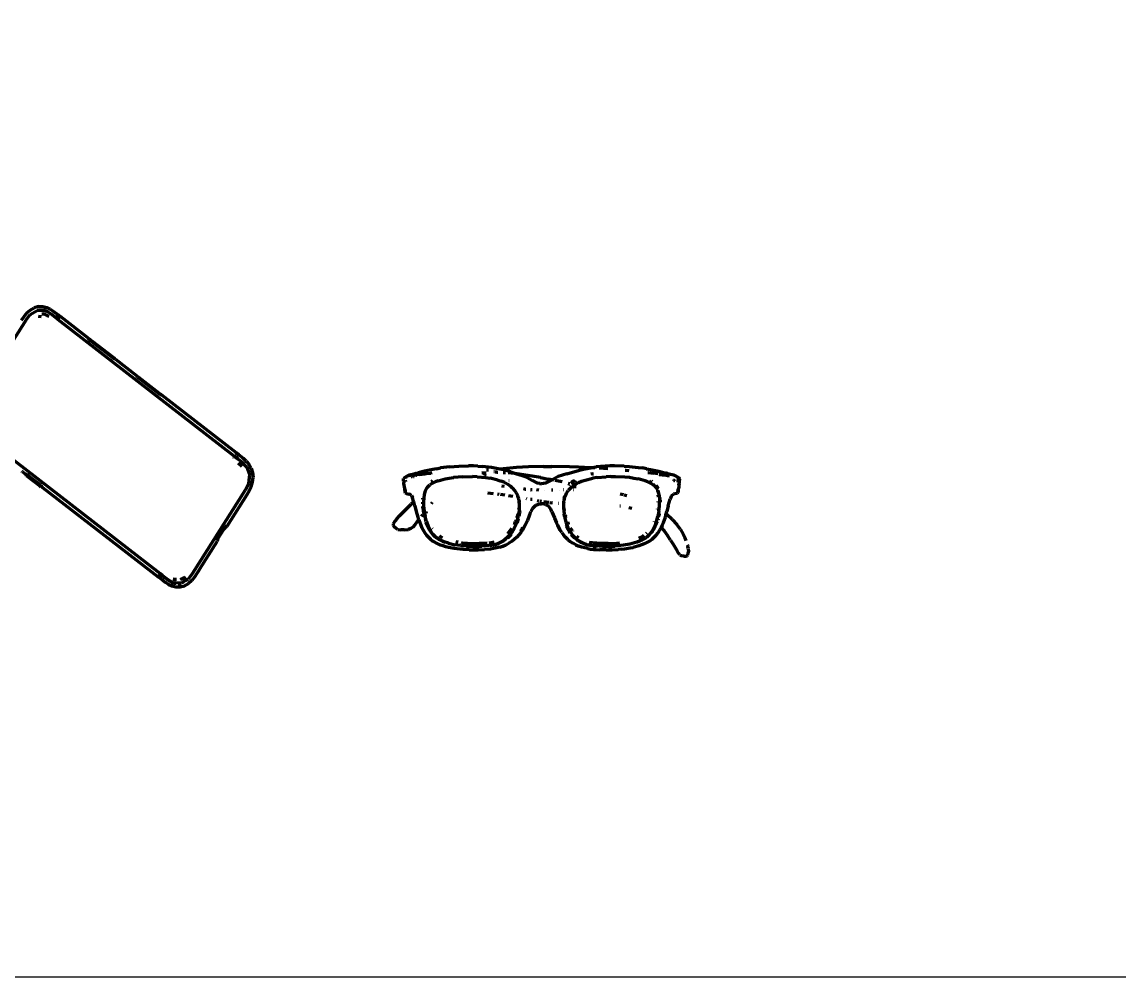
# Model space of a CAD drawing. Header units: millimetres. Extents: x 4307 to 31003, y 2809 to 20009.
# Drawn here: x 17959 to 18476, y 8538 to 8989 of the extents above; entities that cross this region are included whole.
import ezdxf

# ---------------------------------------------------------------- set-up
doc = ezdxf.new("R2010")
doc.units = ezdxf.units.MM
doc.layers.add('ProfileEdges', color=7, linetype='Continuous')

msp = doc.modelspace()

# ---------------------------------------------------------------- linework, layer by layer
for p, q in [((17966.43, 8849.52), (17966.86, 8849.47)), ((17990.36, 8838.84), (17990.4, 8838.79)), ((17993.03, 8837.04), (17990.52, 8838.98)), ((17990.41, 8838.75), (17990.58, 8838.55)), ((17996.73, 8834.17), (18001.37, 8830.58)), ((18002.16, 8829.96), (18002.33, 8829.83)), ((18059.56, 8784.42), (18059.17, 8783.82)), ((18060.04, 8785.18), (18060, 8785.12)), ((18060.5, 8783.7), (18060.78, 8784.15)), ((17960.48, 8774.95), (17961.45, 8774.2)), ((17960.69, 8775.29), (17960.64, 8775.29)), ((17960.77, 8775.24), (17960.69, 8775.29)), ((17960.97, 8775.15), (17961.1, 8775.11)), ((17964.21, 8772.07), (17967.91, 8769.2)), ((17968.1, 8769.57), (17967.87, 8769.88)), ((18168.59, 8741.74), (18169.75, 8741.62)), ((18024.84, 8727.37), (18024.45, 8726.76))]:
    msp.add_line(p, q)
msp.add_lwpolyline([(17159.58, 9782.64), (19682.84, 9782.64), (19682.84, 8537.98), (17159.58, 8537.98)], close=True)
at = {"layer": 'ProfileEdges', "lineweight": 211}
for p, q in [((17966.37, 8854.37), (17964.33, 8853.84)), ((17966.37, 8854.37), (17968.43, 8854.4)), ((17968.43, 8854.4), (17970.32, 8853.94)), ((17958.42, 8847.95), (17959.65, 8849.79)), ((17959.65, 8849.79), (17960.94, 8851.38)), ((17960.55, 8848.09), (17962.57, 8850.74)), ((17960.94, 8851.38), (17962.51, 8852.78)), ((17962.51, 8852.78), (17964.33, 8853.84)), ((17962.57, 8850.74), (17965.78, 8852.61)), ((17962.72, 8850.7), (17962.61, 8850.55)), ((17962.93, 8850.82), (17962.72, 8850.7)), ((17969.44, 8852.53), (17965.78, 8852.61)), ((17967.81, 8849.61), (17966.36, 8849.79)), ((17968.88, 8852.59), (17968.06, 8852.63)), ((17969.33, 8850.76), (17968.07, 8850.82)), ((17969.11, 8850.85), (17968.52, 8850.97)), ((17969.33, 8850.76), (17969.11, 8850.85)), ((17970.47, 8850.24), (17969.33, 8850.76)), ((17969.68, 8850.74), (17969.33, 8850.76)), ((17972.18, 8850.96), (17969.44, 8852.53)), ((17969.63, 8852.56), (17969.5, 8852.57)), ((17971.08, 8851.72), (17969.63, 8852.56)), ((17969.68, 8850.74), (17970.47, 8850.24)), ((17970.32, 8853.94), (17971.98, 8853.14)), ((17970.47, 8850.24), (17971.14, 8849.82)), ((17970.47, 8850.24), (17971.25, 8849.82)), ((17971.98, 8853.14), (17973.4, 8852.25)), ((17974.59, 8849.09), (17972.18, 8850.96)), ((17974.6, 8849.25), (17972.55, 8850.83)), ((17973.4, 8852.25), (17975.66, 8850.53)), ((17975.66, 8850.53), (17974.77, 8849.12)), ((17974.82, 8849.09), (17975.71, 8850.5)), ((17975.66, 8850.53), (17975.71, 8850.5)), ((17975.71, 8850.5), (17976.56, 8849.75)), ((17975.92, 8848.73), (17976.33, 8849.39)), ((17976.37, 8849.45), (17976.33, 8849.39)), ((17976.56, 8849.75), (17976.37, 8849.45)), ((17976.56, 8849.75), (17976.6, 8849.81)), ((17976.6, 8849.81), (17990.16, 8839.3)), ((17960.55, 8848.09), (17935.56, 8808.6)), ((17974.59, 8849.09), (17974.68, 8848.98)), ((17974.68, 8848.98), (17974.77, 8849.12)), ((17974.68, 8848.98), (17974.74, 8848.97)), ((17974.82, 8849.09), (17974.74, 8848.97)), ((17974.74, 8848.97), (17975.63, 8848.28)), ((17974.82, 8849.09), (17974.77, 8849.12)), ((17975.25, 8848.76), (17974.82, 8849.09)), ((17975.71, 8848.4), (17975.25, 8848.76)), ((17975.63, 8848.28), (17975.71, 8848.4)), ((18058.81, 8783.85), (17975.63, 8848.28)), ((17975.71, 8848.4), (17975.73, 8848.44)), ((17975.76, 8848.48), (17975.73, 8848.44)), ((17975.86, 8848.65), (17975.76, 8848.48)), ((17975.86, 8848.65), (17975.92, 8848.73)), ((17990.13, 8838.47), (17990.36, 8838.84)), ((17990.16, 8839.3), (17990.3, 8839.07)), ((17990.3, 8839.07), (17990.36, 8838.84)), ((17990.44, 8838.9), (17990.3, 8839.07)), ((17990.4, 8838.79), (17990.46, 8838.88)), ((17990.46, 8838.88), (17990.44, 8838.9)), ((17990.46, 8838.88), (17990.52, 8838.98)), ((17990.58, 8838.7), (17990.46, 8838.88)), ((17990.52, 8838.98), (17990.73, 8838.94)), ((17991.66, 8838.22), (17990.73, 8838.94)), ((17990.1, 8838.33), (17990.17, 8838.38)), ((17990.17, 8838.38), (17990.13, 8838.47)), ((17990.17, 8838.38), (17990.41, 8838.75)), ((17990.17, 8838.38), (17990.28, 8838.26)), ((17990.4, 8838.79), (17990.41, 8838.75)), ((17990.68, 8838.62), (17990.58, 8838.7)), ((17990.68, 8838.62), (17990.89, 8838.43)), ((17990.89, 8838.43), (17991.04, 8838.29)), ((17991.35, 8838.06), (17991.04, 8838.29)), ((17991.35, 8838.06), (17996.62, 8833.99)), ((17991.66, 8838.22), (18001.71, 8830.47)), ((17996.73, 8834.17), (17993.03, 8837.04)), ((17996.62, 8833.99), (17996.58, 8833.94)), ((17996.73, 8834.17), (17996.62, 8833.99)), ((18001.57, 8830.15), (17996.62, 8833.99)), ((18002.16, 8829.96), (18001.37, 8830.58)), ((18001.6, 8830), (18001.57, 8830.15)), ((18002.08, 8829.83), (18001.57, 8830.15)), ((18002.08, 8829.83), (18001.6, 8830)), ((18001.71, 8830.47), (18002.23, 8830.03)), ((18002.29, 8829.75), (18002.08, 8829.83)), ((18002.33, 8829.83), (18002.23, 8830.03)), ((18002.33, 8829.83), (18002.29, 8829.75)), ((18002.37, 8829.72), (18002.29, 8829.75)), ((18002.72, 8829.57), (18002.37, 8829.72)), ((18002.72, 8829.57), (18012.77, 8821.79)), ((18012.77, 8821.79), (18012.68, 8821.66)), ((18012.83, 8821.69), (18012.75, 8821.58)), ((18012.83, 8821.69), (18012.77, 8821.79)), ((18012.83, 8821.69), (18012.86, 8821.59)), ((18013.02, 8821.48), (18012.83, 8821.69)), ((18012.89, 8821.55), (18012.86, 8821.59)), ((18013.05, 8821.38), (18012.89, 8821.55)), ((18012.95, 8821.42), (18012.89, 8821.55)), ((18013.05, 8821.38), (18012.95, 8821.42)), ((18013.05, 8821.38), (18013.02, 8821.48)), ((18013.05, 8821.38), (18013.14, 8821.32)), ((18013.14, 8821.32), (18013.22, 8821.21)), ((18013.22, 8821.21), (18013.61, 8821.02)), ((18013.29, 8821.11), (18013.22, 8821.21)), ((18013.29, 8821.11), (18013.57, 8820.85)), ((18013.29, 8821.11), (18013.84, 8820.73)), ((18013.6, 8820.83), (18013.57, 8820.85)), ((18013.6, 8820.83), (18013.65, 8820.78)), ((18023.56, 8813.31), (18013.61, 8821.02)), ((18013.65, 8820.78), (18014.23, 8820.34)), ((18014.23, 8820.34), (18023.33, 8813.28)), ((18023.6, 8813.18), (18023.23, 8813.46)), ((18023.46, 8813.2), (18023.33, 8813.28)), ((18023.46, 8813.2), (18023.63, 8813.09)), ((18023.56, 8813.31), (18024.11, 8812.88)), ((18023.74, 8813.01), (18023.63, 8813.09)), ((18024.11, 8812.88), (18023.74, 8813.01)), ((18024.02, 8812.84), (18024.05, 8812.82)), ((18024.05, 8812.82), (18024.09, 8812.8)), ((18024.11, 8812.88), (18024.14, 8812.86)), ((18024.29, 8812.73), (18024.14, 8812.86)), ((18024.15, 8812.76), (18024.29, 8812.73)), ((18024.25, 8812.5), (18024.26, 8812.52)), ((18024.29, 8812.73), (18024.39, 8812.71)), ((18024.34, 8812.64), (18024.39, 8812.71)), ((18024.39, 8812.71), (18024.49, 8812.71)), ((18024.49, 8812.71), (18024.42, 8812.59)), ((18060.04, 8785.18), (18024.49, 8812.71)), ((18023.99, 8728.23), (17940.54, 8792.85)), ((18058.6, 8782.91), (18058.64, 8782.97)), ((18058.81, 8783.85), (18059.08, 8783.67)), ((18059.08, 8783.67), (18059.15, 8783.77)), ((18059.08, 8783.67), (18060.01, 8782.93)), ((18059.15, 8783.77), (18059.17, 8783.82)), ((18059.72, 8783.33), (18059.15, 8783.77)), ((18059.68, 8782.41), (18059.54, 8782.19)), ((18060, 8785.12), (18059.56, 8784.42)), ((18060.08, 8783.05), (18059.72, 8783.33)), ((18060.08, 8783.05), (18060.01, 8782.93)), ((18060.01, 8782.93), (18061.79, 8781.55)), ((18060.94, 8784.4), (18060.04, 8785.18)), ((18060.08, 8783.05), (18060.5, 8783.7)), ((18060.78, 8784.15), (18060.94, 8784.4)), ((18060.97, 8784.45), (18060.94, 8784.4)), ((18063.25, 8782.65), (18060.97, 8784.45)), ((18064.49, 8781.49), (18063.25, 8782.65)), ((17958.64, 8776.72), (17958.58, 8776.77)), ((17958.72, 8776.55), (17958.64, 8776.72)), ((18061.45, 8779.95), (18060.83, 8780.46)), ((18060.98, 8780.51), (18062.26, 8779.19)), ((18062.26, 8779.19), (18061.45, 8779.95)), ((18061.79, 8781.55), (18062.52, 8780.98)), ((18062.26, 8779.19), (18062.37, 8779.13)), ((18064.8, 8778.67), (18062.52, 8780.98)), ((18063.58, 8780.09), (18063.33, 8780.34)), ((18064.49, 8781.49), (18065.74, 8780.03)), ((18064.87, 8778.79), (18064.71, 8778.95)), ((18064.8, 8778.67), (18066.11, 8774.89)), ((18064.92, 8778.66), (18064.87, 8778.79)), ((18065.88, 8776.04), (18065.22, 8777.84)), ((18066.78, 8778.22), (18065.74, 8780.03)), ((18066.78, 8778.22), (18067.46, 8776.07)), ((18148.56, 8776.69), (18145.64, 8776.01)), ((18152.52, 8777.56), (18148.56, 8776.69)), ((18154.31, 8777.88), (18152.52, 8777.56)), ((18154.31, 8777.88), (18156.16, 8778.23)), ((18160.34, 8778.8), (18156.16, 8778.23)), ((18160.34, 8778.8), (18164.86, 8779.16)), ((18164.86, 8779.16), (18169.42, 8779.28)), ((18171.66, 8779.25), (18169.42, 8779.28)), ((18173.85, 8779.15), (18171.66, 8779.25)), ((18173.85, 8779.15), (18176.02, 8778.95)), ((18180.21, 8778.43), (18176.02, 8778.95)), ((18178.87, 8777.23), (18177.89, 8777.14)), ((18184.12, 8777.72), (18180.21, 8778.43)), ((18191.97, 8778.38), (18184.12, 8777.72)), ((18185.93, 8777.28), (18184.12, 8777.72)), ((18189.21, 8776.34), (18185.93, 8777.28)), ((18197.64, 8778.75), (18191.97, 8778.38)), ((18204.79, 8778.91), (18197.64, 8778.75)), ((18204.79, 8778.91), (18208.76, 8778.93)), ((18217.08, 8778.83), (18208.76, 8778.93)), ((18215.72, 8775.53), (18221.8, 8777.25)), ((18221.26, 8778.68), (18217.08, 8778.83)), ((18227.18, 8778.37), (18221.26, 8778.68)), ((18221.8, 8777.25), (18223.6, 8777.72)), ((18223.6, 8777.72), (18227.18, 8778.37)), ((18227.18, 8778.37), (18227.52, 8778.43)), ((18229.03, 8778.27), (18227.18, 8778.37)), ((18227.52, 8778.43), (18229.59, 8778.76)), ((18231.72, 8778.96), (18229.59, 8778.76)), ((18235.12, 8777.83), (18231.02, 8778.13)), ((18233.87, 8779.15), (18231.72, 8778.96)), ((18236.07, 8779.25), (18233.87, 8779.15)), ((18238.31, 8779.28), (18236.07, 8779.25)), ((18242.86, 8779.16), (18238.31, 8779.28)), ((18242.86, 8779.16), (18245.13, 8778.98)), ((18243.34, 8777.19), (18243.57, 8777.17)), ((18243.57, 8777.17), (18245.07, 8777.02)), ((18245.13, 8778.98), (18249.51, 8778.51)), ((18249.51, 8778.51), (18251.57, 8778.23)), ((18253.42, 8777.88), (18251.57, 8778.23)), ((18253.42, 8777.88), (18255.21, 8777.56)), ((18255.21, 8777.56), (18259.17, 8776.69)), ((18259.17, 8776.69), (18262.09, 8776.01)), ((17958.72, 8776.55), (17960.34, 8775.34)), ((17960.64, 8775.29), (17960.34, 8775.34)), ((17960.63, 8775.19), (17960.34, 8775.34)), ((17960.63, 8775.19), (17960.48, 8774.95)), ((17960.48, 8774.95), (17960.58, 8774.75)), ((17960.58, 8774.75), (17961.21, 8774.24)), ((17960.69, 8775.29), (17960.63, 8775.19)), ((17961.4, 8774.8), (17960.63, 8775.19)), ((17960.63, 8775.19), (17961, 8775.06)), ((17960.64, 8775.29), (17960.65, 8775.32)), ((17960.7, 8775.38), (17960.73, 8775.44)), ((17960.76, 8775.41), (17960.73, 8775.36)), ((17961.4, 8774.8), (17961, 8775.06)), ((17961.21, 8774.24), (17967.15, 8769.63)), ((17961.64, 8774.6), (17961.4, 8774.8)), ((17964.21, 8772.07), (17961.45, 8774.2)), ((17963.73, 8772.99), (17961.64, 8774.6)), ((17964.44, 8772.44), (17963.73, 8772.99)), ((17964.21, 8772.07), (17964.44, 8772.44)), ((17965.15, 8771.89), (17964.44, 8772.44)), ((17967.46, 8770.09), (17965.15, 8771.89)), ((18065.65, 8770.98), (18065.82, 8772.5)), ((18065.65, 8770.98), (18065.84, 8772.3)), ((18065.82, 8772.5), (18066.11, 8774.89)), ((18066.25, 8775.02), (18066.08, 8775.5)), ((18066.78, 8769.4), (18067.42, 8771.52)), ((18067.42, 8771.52), (18067.7, 8773.77)), ((18067.46, 8776.07), (18067.7, 8773.77)), ((18138.68, 8772.77), (18138.77, 8773.19)), ((18138.76, 8771.99), (18138.68, 8772.77)), ((18138.76, 8771.99), (18138.83, 8771.58)), ((18139.32, 8773.71), (18138.77, 8773.19)), ((18138.83, 8771.58), (18138.82, 8771.55)), ((18138.82, 8771.55), (18138.82, 8771.5)), ((18139.79, 8773.99), (18139.32, 8773.71)), ((18139.62, 8773.41), (18139.63, 8773.27)), ((18139.83, 8771.69), (18139.7, 8772.42)), ((18139.79, 8773.99), (18139.72, 8773.82)), ((18140.36, 8774.34), (18139.79, 8773.99)), ((18139.84, 8774.11), (18139.79, 8773.99)), ((18140.36, 8774.34), (18139.84, 8774.11)), ((18140.45, 8774.38), (18140.36, 8774.34)), ((18141.28, 8774.9), (18140.45, 8774.38)), ((18141.97, 8774.61), (18140.45, 8774.38)), ((18141.28, 8774.9), (18141.56, 8775.02)), ((18141.56, 8775.02), (18145.64, 8776.01)), ((18143.48, 8774.82), (18141.97, 8774.61)), ((18142.2, 8774.43), (18141.97, 8774.61)), ((18142.47, 8774.22), (18142.9, 8773.89)), ((18143.26, 8774.13), (18143.11, 8773.93)), ((18143.57, 8774.02), (18143.43, 8774.13)), ((18143.48, 8774.82), (18143.85, 8774.87)), ((18143.85, 8774.87), (18143.9, 8774.88)), ((18144.25, 8775.56), (18143.87, 8775.32)), ((18143.87, 8775.32), (18144.45, 8775.45)), ((18143.9, 8774.88), (18144.21, 8775.11)), ((18143.9, 8774.88), (18144.24, 8774.93)), ((18144.21, 8775.11), (18144.57, 8775.35)), ((18146.25, 8775.2), (18144.24, 8774.93)), ((18145.13, 8775.17), (18144.24, 8774.93)), ((18144.24, 8774.93), (18145.17, 8774.84)), ((18144.5, 8775.68), (18144.41, 8775.66)), ((18144.45, 8775.45), (18145.05, 8775.58)), ((18144.57, 8775.35), (18145.77, 8775.64)), ((18145.05, 8775.58), (18145.56, 8775.69)), ((18145.45, 8775.41), (18145.13, 8775.17)), ((18145.17, 8774.84), (18145.35, 8774.68)), ((18145.77, 8775.64), (18145.45, 8775.41)), ((18145.54, 8774.52), (18145.61, 8774.46)), ((18146.25, 8775.2), (18148.75, 8775.52)), ((18148.75, 8775.52), (18149.4, 8775.6)), ((18149.45, 8775.6), (18151.66, 8775.86)), ((18152.13, 8775.91), (18151.66, 8775.86)), ((18152.21, 8772.15), (18151.78, 8771.84)), ((18152.11, 8771.42), (18152.92, 8771.98)), ((18153.7, 8771.73), (18152.44, 8771.1)), ((18155.05, 8772.23), (18153.7, 8771.73)), ((18155.05, 8772.23), (18158.35, 8773.12)), ((18158.35, 8773.12), (18160.28, 8773.48)), ((18160.28, 8773.48), (18162.34, 8773.77)), ((18166.73, 8774.12), (18162.34, 8773.77)), ((18166.73, 8774.12), (18171.2, 8774.16)), ((18173.4, 8774.07), (18171.2, 8774.16)), ((18173.4, 8774.07), (18177.62, 8773.67)), ((18177.64, 8775.73), (18175.72, 8775.98)), ((18177.74, 8775.28), (18176.19, 8775.42)), ((18176.87, 8774.62), (18177.68, 8774.51)), ((18177.62, 8773.67), (18179.6, 8773.36)), ((18177.78, 8775.71), (18177.64, 8775.73)), ((18183.27, 8772.52), (18179.6, 8773.36)), ((18181.66, 8776.34), (18181.37, 8776.35)), ((18182.73, 8776.3), (18181.99, 8776.33)), ((18182.73, 8776.3), (18183.15, 8776.27)), ((18183.27, 8772.52), (18184.97, 8772.03)), ((18186.47, 8771.34), (18184.97, 8772.03)), ((18185.8, 8776.09), (18186.76, 8776.02)), ((18191.13, 8775.6), (18188.19, 8775.89)), ((18188.46, 8772.34), (18188.53, 8772.29)), ((18189.21, 8776.34), (18192.01, 8775.53)), ((18192.01, 8775.53), (18191.13, 8775.6)), ((18192.01, 8775.53), (18192.21, 8775.46)), ((18195.32, 8775.06), (18192.21, 8775.46)), ((18192.21, 8775.46), (18196.05, 8774.18)), ((18199.44, 8774.42), (18195.32, 8775.06)), ((18196.05, 8774.18), (18197.06, 8773.71)), ((18197.06, 8773.71), (18199.53, 8772.3)), ((18203.4, 8773.72), (18199.44, 8774.42)), ((18201.97, 8771.14), (18199.53, 8772.3)), ((18203.4, 8773.72), (18207.13, 8773.01)), ((18205.76, 8771.14), (18208.19, 8772.3)), ((18208.84, 8772.66), (18207.13, 8773.01)), ((18208.84, 8772.66), (18208.19, 8772.3)), ((18208.91, 8772.65), (18208.84, 8772.66)), ((18210.61, 8773.66), (18208.91, 8772.65)), ((18209.68, 8772.49), (18208.91, 8772.65)), ((18212.69, 8771.88), (18210.21, 8772.38)), ((18211.68, 8774.18), (18210.61, 8773.66)), ((18215.72, 8775.53), (18211.68, 8774.18)), ((18213.62, 8771.69), (18212.86, 8771.84)), ((18218.25, 8771.67), (18217.93, 8771.35)), ((18218.2, 8771.29), (18219.18, 8771.98)), ((18218.25, 8771.67), (18219.25, 8772.41)), ((18219.34, 8772.09), (18219.48, 8772.2)), ((18219.9, 8771.61), (18219.56, 8771.37)), ((18220.3, 8771.81), (18219.9, 8771.61)), ((18221.25, 8771.34), (18222.76, 8772.03)), ((18222.76, 8772.03), (18224.46, 8772.52)), ((18224.46, 8772.52), (18228.13, 8773.36)), ((18227.96, 8775.46), (18227.17, 8775.31)), ((18227.96, 8775.46), (18228.35, 8775.52)), ((18230.11, 8773.67), (18228.13, 8773.36)), ((18230.11, 8773.67), (18234.33, 8774.07)), ((18236.53, 8774.16), (18234.33, 8774.07)), ((18236.53, 8774.16), (18238.76, 8774.18)), ((18238.76, 8774.18), (18243.22, 8773.98)), ((18243.22, 8773.98), (18245.42, 8773.84)), ((18245.42, 8773.84), (18247.45, 8773.48)), ((18247.45, 8773.48), (18249.38, 8773.12)), ((18252.68, 8772.23), (18249.38, 8773.12)), ((18254.03, 8771.73), (18252.68, 8772.23)), ((18254.03, 8771.73), (18255.28, 8771.1)), ((18254.08, 8776.13), (18254.21, 8776.12)), ((18254.21, 8776.12), (18256.7, 8775.78)), ((18255.62, 8771.42), (18254.81, 8771.98)), ((18255.52, 8772.15), (18255.95, 8771.84)), ((18258.95, 8775.42), (18256.7, 8775.78)), ((18260.66, 8774.79), (18259.38, 8775.18)), ((18259.38, 8775.18), (18260.03, 8775.12)), ((18262.04, 8774.92), (18259.57, 8775.32)), ((18260.78, 8775.04), (18262.04, 8774.92)), ((18262.04, 8774.92), (18263.31, 8774.71)), ((18262.09, 8776.01), (18266.17, 8775.02)), ((18262.19, 8775.69), (18262.68, 8775.58)), ((18262.72, 8775.8), (18262.54, 8775.78)), ((18262.68, 8775.58), (18262.87, 8775.54)), ((18263.32, 8775.66), (18262.72, 8775.8)), ((18263.31, 8774.71), (18264.29, 8774.54)), ((18263.48, 8775.56), (18263.32, 8775.66)), ((18266.09, 8772.48), (18266.31, 8772.43)), ((18266.17, 8775.02), (18266.45, 8774.9)), ((18266.22, 8772.54), (18266.31, 8772.5)), ((18266.3, 8772.36), (18266.31, 8772.43)), ((18266.31, 8772.5), (18266.32, 8772.59)), ((18266.31, 8772.5), (18266.53, 8772.43)), ((18266.31, 8772.43), (18266.31, 8772.5)), ((18266.31, 8772.43), (18266.53, 8772.43)), ((18268.41, 8773.71), (18266.45, 8774.9)), ((18266.53, 8772.43), (18266.57, 8772.37)), ((18266.57, 8772.37), (18266.73, 8772.34)), ((18266.57, 8772.37), (18266.74, 8772.15)), ((18267.7, 8773.96), (18267.67, 8773.96)), ((18268.29, 8773.67), (18267.7, 8773.96)), ((18268.25, 8771.47), (18268.46, 8773.06)), ((18268.35, 8773.48), (18268.29, 8773.67)), ((18268.42, 8773.25), (18268.36, 8773.43)), ((18268.41, 8773.71), (18268.96, 8773.19)), ((18268.9, 8771.6), (18269.03, 8772.5)), ((18268.91, 8771.55), (18268.9, 8771.6)), ((18268.91, 8771.5), (18268.91, 8771.55)), ((18269, 8772.93), (18268.96, 8773.19)), ((18269, 8772.93), (18269.03, 8772.5)), ((17967.7, 8769.23), (17967.15, 8769.63)), ((17967.55, 8770.04), (17967.46, 8770.09)), ((17967.55, 8770.04), (17968.08, 8769.45)), ((17967.7, 8769.23), (17967.91, 8769.2)), ((17968.08, 8769.45), (17967.91, 8769.2)), ((17968.15, 8769.48), (17968.08, 8769.45)), ((17968.2, 8769.32), (17968.08, 8769.45)), ((17968.1, 8769.57), (17968.12, 8769.52)), ((17968.12, 8769.52), (17968.2, 8769.63)), ((17968.15, 8769.48), (17968.12, 8769.52)), ((17968.2, 8769.32), (17968.15, 8769.48)), ((17968.2, 8769.63), (17968.21, 8769.66)), ((17968.2, 8769.63), (17968.25, 8769.63)), ((17968.2, 8769.32), (17968.34, 8769.09)), ((17968.34, 8769.09), (18023.04, 8726.73)), ((18039.07, 8728.43), (18064.06, 8767.91)), ((18065.63, 8770.92), (18064.06, 8767.91)), ((18065.86, 8767.52), (18064.73, 8765.61)), ((18065.63, 8770.95), (18065.65, 8770.98)), ((18065.63, 8770.92), (18065.65, 8770.98)), ((18065.63, 8770.92), (18065.63, 8770.95)), ((18066.78, 8769.4), (18065.86, 8767.52)), ((18138.82, 8771.5), (18138.89, 8771.18)), ((18138.93, 8770.94), (18138.89, 8771.18)), ((18138.91, 8770.89), (18138.93, 8770.94)), ((18139.04, 8770.15), (18138.91, 8770.89)), ((18139.03, 8770.1), (18139.04, 8770.15)), ((18139.16, 8769.32), (18139.03, 8770.1)), ((18139.27, 8768.51), (18139.16, 8769.32)), ((18139.26, 8768.46), (18139.27, 8768.51)), ((18139.26, 8768.46), (18139.37, 8767.83)), ((18139.36, 8768.28), (18139.46, 8767.59)), ((18139.37, 8767.83), (18139.36, 8768.28)), ((18139.36, 8767.77), (18139.37, 8767.83)), ((18139.4, 8767.63), (18139.36, 8767.77)), ((18139.42, 8767.45), (18139.4, 8767.63)), ((18139.44, 8767.35), (18139.42, 8767.45)), ((18139.43, 8767.29), (18139.44, 8767.35)), ((18139.43, 8767.29), (18139.47, 8767.14)), ((18139.46, 8767.59), (18139.53, 8767.1)), ((18139.68, 8766.4), (18139.47, 8767.14)), ((18139.53, 8767.1), (18139.47, 8767.14)), ((18140.13, 8766.19), (18139.68, 8766.4)), ((18148.98, 8767.5), (18148.45, 8765.74)), ((18148.98, 8767.5), (18148.55, 8766.25)), ((18148.99, 8767.57), (18148.98, 8767.5)), ((18149.03, 8767.65), (18148.99, 8767.57)), ((18149.03, 8767.65), (18149.7, 8768.84)), ((18149.11, 8767.94), (18149.03, 8767.65)), ((18149.99, 8769.15), (18149.7, 8768.84)), ((18149.76, 8768.74), (18149.73, 8768.66)), ((18149.99, 8769.15), (18149.76, 8768.74)), ((18150.29, 8769.49), (18149.99, 8769.15)), ((18150.09, 8769.33), (18149.99, 8769.15)), ((18150.09, 8769.33), (18150.29, 8769.49)), ((18150.29, 8769.49), (18151.17, 8770.22)), ((18152.44, 8771.1), (18151.17, 8770.22)), ((18186.44, 8769.45), (18185.07, 8769.6)), ((18186.47, 8771.34), (18187.88, 8770.59)), ((18187.88, 8770.59), (18189.15, 8769.71)), ((18189.15, 8769.71), (18189.84, 8769.08)), ((18189.84, 8769.08), (18189.62, 8769.11)), ((18189.9, 8769.07), (18189.84, 8769.08)), ((18189.9, 8769.07), (18190.28, 8768.68)), ((18191.25, 8767.54), (18190.28, 8768.68)), ((18192.06, 8766.28), (18191.25, 8767.54)), ((18195.89, 8768.29), (18195.37, 8768.36)), ((18195.89, 8768.29), (18196.4, 8768.23)), ((18198.61, 8767.97), (18198.76, 8767.95)), ((18199.35, 8767.93), (18198.76, 8767.95)), ((18202.6, 8767.81), (18201.45, 8767.86)), ((18202.98, 8770.85), (18201.97, 8771.14)), ((18202.98, 8770.85), (18203.86, 8770.7)), ((18205.76, 8771.14), (18203.86, 8770.7)), ((18205.14, 8767.79), (18205.07, 8767.79)), ((18209.14, 8767.79), (18208.47, 8767.78)), ((18212.23, 8767.83), (18212.14, 8767.83)), ((18214.36, 8767.87), (18214.24, 8767.87)), ((18215.65, 8766.28), (18216.47, 8767.54)), ((18216.43, 8771.11), (18217.16, 8770.97)), ((18217.44, 8768.68), (18216.47, 8767.54)), ((18217.03, 8770.62), (18216.51, 8770.81)), ((18216.71, 8770), (18216.87, 8770.21)), ((18217.44, 8768.68), (18218.32, 8769.48)), ((18218.02, 8771.11), (18218.2, 8771.29)), ((18218.14, 8770.77), (18218.57, 8770.68)), ((18218.22, 8769.48), (18218.32, 8769.48)), ((18218.27, 8770.4), (18218.57, 8770.68)), ((18218.32, 8769.48), (18218.57, 8769.71)), ((18218.32, 8769.48), (18220.11, 8769.5)), ((18218.49, 8770.09), (18218.36, 8770.14)), ((18218.57, 8770.68), (18218.66, 8770.76)), ((18218.57, 8770.68), (18218.77, 8770.64)), ((18219.65, 8770.46), (18218.57, 8769.71)), ((18218.84, 8770.88), (18218.66, 8770.76)), ((18219.14, 8767.96), (18218.86, 8767.95)), ((18219.56, 8770.48), (18219.65, 8770.46)), ((18219.84, 8770.59), (18219.65, 8770.46)), ((18219.65, 8770.46), (18220.17, 8770.35)), ((18219.84, 8770.59), (18221.25, 8771.34)), ((18220.11, 8769.5), (18219.87, 8769.59)), ((18256.56, 8770.22), (18255.28, 8771.1)), ((18256.75, 8770.51), (18256.54, 8770.69)), ((18257.44, 8769.49), (18256.56, 8770.22)), ((18257.64, 8769.33), (18257.44, 8769.49)), ((18257.44, 8769.49), (18257.74, 8769.15)), ((18257.64, 8769.33), (18257.74, 8769.15)), ((18257.74, 8769.15), (18257.91, 8768.84)), ((18257.74, 8769.15), (18258.03, 8768.84)), ((18257.92, 8770.08), (18258.17, 8769.84)), ((18258.62, 8767.94), (18258.03, 8768.84)), ((18258.17, 8769.84), (18258.61, 8769.12)), ((18258.88, 8768.61), (18258.61, 8769.12)), ((18258.66, 8767.8), (18258.62, 8767.94)), ((18258.66, 8767.8), (18258.7, 8767.65)), ((18258.74, 8767.57), (18258.7, 8767.65)), ((18258.75, 8767.51), (18258.74, 8767.57)), ((18259.17, 8766.25), (18258.75, 8767.51)), ((18258.75, 8767.51), (18259.27, 8765.74)), ((18258.92, 8768.51), (18258.88, 8768.61)), ((18267.9, 8766.39), (18267.6, 8766.19)), ((18268.21, 8766.72), (18267.9, 8766.39)), ((18268.2, 8767.1), (18268.27, 8767.59)), ((18268.26, 8767.14), (18268.2, 8767.1)), ((18268.26, 8767.14), (18268.21, 8766.72)), ((18268.3, 8767.29), (18268.26, 8767.14)), ((18268.27, 8767.59), (18268.37, 8768.28)), ((18268.3, 8767.43), (18268.29, 8767.35)), ((18268.29, 8767.35), (18268.3, 8767.29)), ((18268.33, 8767.63), (18268.3, 8767.43)), ((18268.37, 8767.72), (18268.33, 8767.63)), ((18268.36, 8767.83), (18268.47, 8768.41)), ((18268.37, 8768.28), (18268.36, 8767.83)), ((18268.37, 8767.77), (18268.36, 8767.83)), ((18268.37, 8767.72), (18268.37, 8767.77)), ((18268.57, 8769.32), (18268.46, 8768.51)), ((18268.46, 8768.51), (18268.47, 8768.46)), ((18268.47, 8768.41), (18268.47, 8768.46)), ((18268.7, 8770.05), (18268.57, 8769.32)), ((18268.69, 8770.15), (18268.82, 8770.84)), ((18268.7, 8770.05), (18268.69, 8770.15)), ((18268.81, 8770.89), (18268.7, 8770.1)), ((18268.8, 8770.94), (18268.91, 8771.5)), ((18268.82, 8770.84), (18268.8, 8770.94)), ((18064.73, 8765.61), (18055.27, 8750.68)), ((18140.13, 8766.19), (18141.32, 8765.92)), ((18141.86, 8765.71), (18141.32, 8765.92)), ((18142.41, 8765.27), (18141.86, 8765.71)), ((18143.55, 8762.32), (18142.34, 8761.15)), ((18142.41, 8765.27), (18142.98, 8764.17)), ((18143.49, 8762.55), (18142.98, 8764.17)), ((18143.55, 8762.32), (18143.49, 8762.55)), ((18144.04, 8760.4), (18143.55, 8762.32)), ((18143.68, 8762.44), (18143.59, 8762.36)), ((18147.79, 8761.77), (18147.78, 8762.02)), ((18147.8, 8761.36), (18147.79, 8761.77)), ((18147.82, 8763.71), (18147.8, 8763.28)), ((18147.82, 8763.71), (18147.84, 8763.96)), ((18148.22, 8764.04), (18148.13, 8762.23)), ((18148.13, 8762.23), (18148.19, 8760.19)), ((18148.45, 8765.74), (18148.22, 8764.04)), ((18151.87, 8761.42), (18152.44, 8762.07)), ((18181.16, 8766), (18178.5, 8766.28)), ((18183.86, 8765.72), (18183.13, 8765.8)), ((18186.46, 8765.38), (18184.5, 8765.64)), ((18190.28, 8764.84), (18188.18, 8765.15)), ((18192.06, 8766.28), (18192.62, 8765.13)), ((18192.84, 8764.43), (18192.37, 8764.51)), ((18192.63, 8765.1), (18192.62, 8765.13)), ((18192.7, 8764.96), (18192.63, 8765.1)), ((18192.84, 8764.43), (18192.7, 8764.96)), ((18193.07, 8763.73), (18192.84, 8764.43)), ((18192.85, 8765.07), (18192.86, 8765.04)), ((18193.15, 8763.56), (18193.07, 8763.73)), ((18193.18, 8763.48), (18193.15, 8763.56)), ((18193.24, 8762.84), (18193.18, 8763.48)), ((18193.24, 8762.84), (18193.32, 8762.06)), ((18193.35, 8762.3), (18193.24, 8762.84)), ((18193.32, 8762.06), (18193.32, 8761.92)), ((18193.48, 8760.85), (18193.35, 8762.3)), ((18196.88, 8763.73), (18196.65, 8763.77)), ((18199.37, 8763.29), (18198.61, 8763.42)), ((18201.82, 8762.88), (18202.52, 8762.76)), ((18202.02, 8761.07), (18202.91, 8761.25)), ((18202.91, 8761.25), (18203.84, 8761.3)), ((18203.06, 8762.67), (18203.85, 8762.54)), ((18204.77, 8761.25), (18203.84, 8761.3)), ((18205.7, 8761.07), (18204.77, 8761.25)), ((18204.8, 8762.39), (18207.27, 8762.05)), ((18207.71, 8761.99), (18208.86, 8761.83)), ((18209.05, 8761.82), (18208.86, 8761.83)), ((18211.86, 8761.66), (18211.98, 8761.65)), ((18214.27, 8761.63), (18214.19, 8760.85)), ((18214.21, 8761.63), (18214.27, 8761.63)), ((18214.34, 8762.3), (18214.27, 8761.63)), ((18214.27, 8761.63), (18214.36, 8761.63)), ((18214.34, 8762.3), (18214.44, 8762.77)), ((18214.36, 8762.06), (18214.44, 8762.77)), ((18214.36, 8761.63), (18214.36, 8762.06)), ((18214.36, 8761.45), (18214.36, 8761.63)), ((18214.36, 8761.63), (18215.06, 8761.62)), ((18214.44, 8762.77), (18214.45, 8762.91)), ((18214.45, 8762.91), (18214.63, 8763.73)), ((18214.57, 8763.79), (18214.79, 8764.88)), ((18214.63, 8763.73), (18215.01, 8764.95)), ((18214.85, 8765.05), (18214.79, 8764.88)), ((18215.06, 8765.06), (18215.01, 8764.95)), ((18215.09, 8765.13), (18215.06, 8765.06)), ((18215.09, 8765.13), (18215.65, 8766.28)), ((18240.92, 8766.02), (18242.51, 8765.66)), ((18242.87, 8765.58), (18244.14, 8765.29)), ((18258.76, 8765.61), (18258.85, 8764.58)), ((18258.88, 8762.17), (18258.88, 8762.47)), ((18259.27, 8765.74), (18259.5, 8764.04)), ((18259.5, 8764.04), (18259.59, 8762.23)), ((18259.51, 8760.19), (18259.59, 8762.23)), ((18259.89, 8763.83), (18259.87, 8764.18)), ((18259.95, 8762.54), (18259.92, 8763.27)), ((18259.93, 8762.03), (18259.95, 8762.54)), ((18263.63, 8760.33), (18264.55, 8763.5)), ((18264.99, 8764.71), (18264.55, 8763.5)), ((18265.32, 8765.27), (18264.99, 8764.71)), ((18265.32, 8765.27), (18266.11, 8765.87)), ((18267.6, 8766.19), (18266.11, 8765.87)), ((18136.8, 8755.57), (18142.34, 8761.15)), ((18144.04, 8760.4), (18144.7, 8757.75)), ((18144.7, 8757.75), (18145.42, 8755.07)), ((18147.62, 8756.07), (18147.02, 8755.26)), ((18147.87, 8759.4), (18147.85, 8760)), ((18147.87, 8759.4), (18148.21, 8756.94)), ((18148.13, 8755.92), (18148.11, 8756.02)), ((18148.22, 8756.88), (18148.18, 8756.82)), ((18148.19, 8760.19), (18148.44, 8757.83)), ((18148.28, 8756.96), (18148.21, 8756.94)), ((18148.21, 8756.94), (18148.22, 8756.88)), ((18148.22, 8756.88), (18148.69, 8754.81)), ((18148.44, 8757.83), (18148.88, 8755.36)), ((18148.88, 8757.76), (18148.64, 8757.44)), ((18149.28, 8757.6), (18149.26, 8757.7)), ((18149.28, 8757.6), (18149.47, 8756.76)), ((18192.73, 8756.55), (18192.41, 8755.3)), ((18192.88, 8755.22), (18193.38, 8757.99)), ((18193.09, 8758.58), (18193.21, 8759.28)), ((18193.31, 8756.2), (18193.15, 8755.54)), ((18193.27, 8760.03), (18193.21, 8759.28)), ((18193.31, 8756.2), (18193.54, 8757.23)), ((18193.38, 8757.99), (18193.49, 8759.41)), ((18193.49, 8759.41), (18193.48, 8760.85)), ((18193.58, 8757.46), (18193.54, 8757.23)), ((18193.65, 8757.94), (18193.63, 8757.8)), ((18198.54, 8756.87), (18198.07, 8755.59)), ((18198.54, 8756.87), (18198.61, 8757.03)), ((18198.61, 8757.03), (18198.83, 8757.63)), ((18199.26, 8758.52), (18198.83, 8757.63)), ((18199.26, 8758.52), (18199.42, 8758.84)), ((18199.58, 8759.03), (18199.42, 8758.84)), ((18200.47, 8760.12), (18199.58, 8759.03)), ((18200.05, 8759.76), (18199.58, 8759.03)), ((18200.47, 8760.12), (18201.19, 8760.67)), ((18201.19, 8760.67), (18202.02, 8761.07)), ((18205.7, 8761.07), (18206.54, 8760.68)), ((18207.21, 8760.12), (18206.54, 8760.68)), ((18208.24, 8758.84), (18207.21, 8760.12)), ((18208.77, 8757.6), (18208.24, 8758.84)), ((18208.77, 8757.6), (18209.91, 8754.78)), ((18214.19, 8760.85), (18214.17, 8759.41)), ((18214.17, 8759.41), (18214.46, 8756.6)), ((18214.65, 8757.95), (18214.45, 8759.21)), ((18214.66, 8755.51), (18214.46, 8756.6)), ((18214.96, 8756.18), (18215.17, 8755.3)), ((18240.81, 8760.36), (18241.07, 8760.32)), ((18246.45, 8759.04), (18245.01, 8759.48)), ((18258.13, 8756.44), (18258.15, 8756.5)), ((18258.57, 8758.85), (18258.59, 8759.01)), ((18259.32, 8758.99), (18258.79, 8759.31)), ((18259.25, 8757.83), (18258.79, 8755.36)), ((18259.43, 8756.75), (18259.16, 8755.61)), ((18259.25, 8757.83), (18259.51, 8760.19)), ((18262.68, 8756.57), (18262.27, 8756.89)), ((18262.27, 8755.07), (18262.68, 8756.57)), ((18262.68, 8756.57), (18263, 8757.75)), ((18262.99, 8756.35), (18262.68, 8756.57)), ((18265.53, 8753.97), (18262.99, 8756.35)), ((18263.63, 8760.33), (18263, 8757.75)), ((18054.65, 8751.16), (18055.23, 8750.68)), ((18133.82, 8751.86), (18133.76, 8751.16)), ((18133.76, 8751.16), (18134.3, 8750.38)), ((18134.09, 8752.33), (18133.82, 8751.86)), ((18134.63, 8753.14), (18134.09, 8752.33)), ((18135.55, 8754.22), (18134.63, 8753.14)), ((18135.55, 8754.22), (18136.8, 8755.57)), ((18144.09, 8751.43), (18143.11, 8750.36)), ((18144.09, 8751.43), (18145.16, 8752.78)), ((18145.16, 8752.78), (18145.87, 8753.73)), ((18145.42, 8755.07), (18145.84, 8753.78)), ((18145.84, 8753.78), (18145.87, 8753.73)), ((18145.87, 8753.73), (18146.83, 8751.28)), ((18146.83, 8751.28), (18147.41, 8750.06)), ((18149.53, 8752.98), (18148.88, 8755.36)), ((18148.88, 8754.11), (18149.27, 8752.93)), ((18149.13, 8752.61), (18149.33, 8752.06)), ((18150.62, 8749.44), (18149.33, 8752.06)), ((18149.53, 8752.98), (18150.36, 8750.75)), ((18149.53, 8752.13), (18150.47, 8749.96)), ((18190.86, 8751.42), (18191.22, 8752.08)), ((18191.7, 8751.47), (18191.14, 8750.17)), ((18191.22, 8752.08), (18191.62, 8753.02)), ((18191.58, 8752.55), (18191.22, 8752.08)), ((18191.54, 8752.72), (18191.62, 8753.02)), ((18191.62, 8753.02), (18191.85, 8753.58)), ((18191.83, 8753.56), (18191.62, 8753.02)), ((18191.7, 8751.47), (18192.59, 8754.15)), ((18192.44, 8752.97), (18192.14, 8752.17)), ((18192.28, 8754.92), (18192.41, 8755.3)), ((18192.8, 8754.16), (18192.44, 8752.97)), ((18192.59, 8754.15), (18192.88, 8755.22)), ((18196.06, 8751.18), (18194.78, 8748.9)), ((18197.14, 8753.48), (18196.06, 8751.18)), ((18198.07, 8755.59), (18197.14, 8753.48)), ((18209.91, 8754.78), (18210, 8754.54)), ((18210, 8754.54), (18210.43, 8753.48)), ((18210.43, 8753.48), (18210.86, 8752.38)), ((18211.46, 8751.18), (18210.86, 8752.38)), ((18212.66, 8748.9), (18211.46, 8751.18)), ((18214.66, 8755.51), (18214.89, 8754.63)), ((18214.89, 8754.63), (18215.06, 8753.85)), ((18215.06, 8753.85), (18215.37, 8752.8)), ((18215.37, 8754.68), (18215.17, 8755.3)), ((18215.37, 8752.8), (18215.81, 8751.47)), ((18215.51, 8751.41), (18215.95, 8750.4)), ((18215.81, 8751.47), (18216.33, 8750.17)), ((18215.89, 8752.55), (18216.62, 8751.33)), ((18215.89, 8752.55), (18216.59, 8751.34)), ((18215.99, 8752.72), (18215.97, 8752.78)), ((18216.04, 8752.76), (18216.42, 8751.81)), ((18216.66, 8751.33), (18216.42, 8751.81)), ((18257.06, 8752.97), (18256.99, 8752.8)), ((18257.96, 8752.58), (18257.24, 8750.75)), ((18257.4, 8753.08), (18257.67, 8752.86)), ((18257.54, 8750.85), (18257.63, 8751.03)), ((18258.24, 8752.3), (18257.55, 8750.73)), ((18257.63, 8751.03), (18258.17, 8752.38)), ((18257.67, 8752.86), (18257.96, 8752.58)), ((18258.12, 8752.98), (18257.96, 8752.58)), ((18257.96, 8752.58), (18258.17, 8752.38)), ((18258.12, 8752.98), (18258.79, 8755.36)), ((18258.17, 8752.38), (18258.38, 8752.92)), ((18258.17, 8752.38), (18258.24, 8752.3)), ((18258.31, 8752.46), (18258.24, 8752.3)), ((18258.24, 8752.3), (18258.37, 8752.18)), ((18258.87, 8753.9), (18259.01, 8754.32)), ((18259, 8755.02), (18259.16, 8755.61)), ((18260.81, 8751.28), (18260.27, 8750.22)), ((18261.35, 8752.52), (18260.81, 8751.28)), ((18261.35, 8752.52), (18262.27, 8755.07)), ((18265.53, 8753.97), (18267.66, 8751.55)), ((18269.37, 8749.19), (18267.66, 8751.55)), ((18051.3, 8745.06), (18054.13, 8749.53)), ((18054.13, 8749.53), (18054.36, 8749.83)), ((18054.83, 8750.61), (18054.35, 8750.79)), ((18054.36, 8749.83), (18054.62, 8750.17)), ((18055, 8750.5), (18054.62, 8750.17)), ((18054.83, 8750.61), (18055.23, 8750.68)), ((18055.23, 8750.68), (18055, 8750.5)), ((18055.27, 8750.68), (18055.23, 8750.68)), ((18135.17, 8749.69), (18134.3, 8750.38)), ((18136.09, 8749.23), (18135.17, 8749.69)), ((18136.09, 8749.23), (18137.39, 8749.06)), ((18139.08, 8749), (18137.39, 8749.06)), ((18139.08, 8749), (18141.03, 8749.16)), ((18142.21, 8749.62), (18141.03, 8749.16)), ((18143.11, 8750.36), (18142.21, 8749.62)), ((18147.41, 8750.06), (18148.74, 8747.67)), ((18148.74, 8747.67), (18149.54, 8746.55)), ((18149.54, 8746.55), (18150.43, 8745.52)), ((18150.36, 8750.75), (18151.37, 8748.7)), ((18150.47, 8749.96), (18151.02, 8748.93)), ((18151.02, 8748.93), (18150.62, 8749.44)), ((18151.02, 8748.93), (18151.46, 8748.21)), ((18151.37, 8748.7), (18151.96, 8747.76)), ((18151.46, 8748.21), (18151.49, 8748.19)), ((18152.38, 8746.98), (18151.59, 8748.03)), ((18152.65, 8746.88), (18151.96, 8747.76)), ((18152.31, 8749.33), (18152.19, 8749.53)), ((18152.62, 8746.76), (18153.2, 8746.18)), ((18153.2, 8746.18), (18152.62, 8746.72)), ((18153.43, 8746.08), (18152.65, 8746.88)), ((18153.2, 8746.18), (18154.09, 8745.43)), ((18153.72, 8745.68), (18153.2, 8746.18)), ((18155.18, 8744.74), (18153.43, 8746.08)), ((18153.72, 8745.68), (18154.09, 8745.43)), ((18155.53, 8746.19), (18155.65, 8746.1)), ((18157.13, 8745.32), (18155.65, 8746.1)), ((18188.41, 8745.69), (18187.72, 8745.11)), ((18189.17, 8747.03), (18187.74, 8745.54)), ((18188.31, 8747.79), (18187.84, 8747.18)), ((18188.89, 8746.59), (18187.93, 8745.56)), ((18188.83, 8748.51), (18188.31, 8747.79)), ((18189.39, 8746.73), (18188.41, 8745.69)), ((18188.89, 8748.59), (18188.86, 8748.56)), ((18189.73, 8749.74), (18188.89, 8748.59)), ((18188.89, 8746.59), (18189.17, 8747.03)), ((18190.11, 8748.31), (18189.17, 8747.03)), ((18189.17, 8747.03), (18189.74, 8747.72)), ((18189.39, 8746.73), (18189.71, 8747.15)), ((18189.74, 8747.72), (18190.11, 8748.31)), ((18190.31, 8748.58), (18190.11, 8748.31)), ((18190.31, 8748.58), (18190.49, 8748.92)), ((18190.49, 8748.92), (18191.14, 8750.17)), ((18190.49, 8748.92), (18191.07, 8749.85)), ((18191.19, 8749.39), (18191.16, 8749.35)), ((18191.27, 8749.55), (18191.21, 8749.45)), ((18191.8, 8750.64), (18191.83, 8750.69)), ((18193.19, 8746.7), (18192.12, 8745.55)), ((18194.01, 8747.77), (18193.19, 8746.7)), ((18194.01, 8747.77), (18194.78, 8748.9)), ((18194.88, 8750.14), (18194.12, 8748.77)), ((18194.12, 8748.52), (18194.84, 8749.58)), ((18194.12, 8748.77), (18194.12, 8748.52)), ((18194.88, 8750.03), (18194.88, 8750.14)), ((18213.38, 8747.77), (18212.66, 8748.9)), ((18213.38, 8747.77), (18214.15, 8746.7)), ((18215.11, 8745.59), (18214.15, 8746.7)), ((18215.79, 8750.35), (18215.68, 8750.63)), ((18215.79, 8750.35), (18216.26, 8749.38)), ((18216.93, 8748.92), (18216.33, 8750.17)), ((18216.95, 8748.52), (18216.34, 8749.62)), ((18216.85, 8748.31), (18217.11, 8747.87)), ((18216.93, 8748.92), (18217.63, 8747.72)), ((18217.14, 8748.24), (18216.95, 8748.52)), ((18217.43, 8747.42), (18217.11, 8747.87)), ((18217.48, 8749.9), (18217.52, 8749.9)), ((18217.52, 8749.9), (18217.53, 8749.81)), ((18218.43, 8748.59), (18217.53, 8749.81)), ((18217.63, 8747.72), (18218.43, 8746.59)), ((18218.85, 8745.69), (18217.98, 8746.67)), ((18219.3, 8745.47), (18218.13, 8746.84)), ((18218.43, 8748.59), (18218.52, 8748.47)), ((18218.43, 8746.59), (18219.34, 8745.56)), ((18218.85, 8745.69), (18219.41, 8745.19)), ((18221.07, 8745.43), (18220.44, 8745.97)), ((18220.44, 8745.97), (18221.22, 8745.38)), ((18249.69, 8745.06), (18251.75, 8746.1)), ((18251.75, 8746.1), (18252.35, 8746.54)), ((18254.02, 8746.08), (18253.12, 8745.35)), ((18253.54, 8747.46), (18253.18, 8747.13)), ((18253.18, 8747.13), (18253.22, 8747.12)), ((18253.58, 8747.42), (18253.22, 8747.12)), ((18253.58, 8745.63), (18253.48, 8745.57)), ((18254.02, 8746.08), (18253.58, 8745.63)), ((18254.02, 8746.08), (18254.84, 8746.88)), ((18254.02, 8746.08), (18254.86, 8746.78)), ((18254.84, 8746.88), (18256.19, 8748.7)), ((18255.1, 8747.08), (18255.26, 8747.2)), ((18255.26, 8747.2), (18255.66, 8747.74)), ((18255.66, 8747.74), (18255.92, 8748.05)), ((18255.89, 8748.05), (18256.2, 8748.47)), ((18256.2, 8748.47), (18255.92, 8748.05)), ((18256.19, 8748.7), (18257.24, 8750.75)), ((18256.2, 8748.47), (18256.54, 8748.93)), ((18256.54, 8748.93), (18256.76, 8749.35)), ((18256.81, 8749.39), (18256.76, 8749.35)), ((18256.81, 8749.39), (18257.55, 8750.73)), ((18257.06, 8745.52), (18257.99, 8746.55)), ((18257.99, 8746.55), (18258.82, 8747.67)), ((18258.82, 8747.67), (18259.56, 8748.84)), ((18260.27, 8750.22), (18259.56, 8748.84)), ((18260.27, 8750.22), (18261.67, 8748.59)), ((18261.67, 8748.59), (18263.33, 8746.37)), ((18264.75, 8744.24), (18263.33, 8746.37)), ((18269.37, 8749.19), (18270.69, 8746.99)), ((18271.66, 8745.06), (18270.69, 8746.99)), ((18042.63, 8730.68), (18050.71, 8743.49)), ((18050.29, 8744.39), (18050.28, 8744.41)), ((18050.52, 8743.63), (18050.61, 8743.56)), ((18050.64, 8743.83), (18050.67, 8743.66)), ((18050.77, 8743.83), (18050.7, 8743.52)), ((18050.7, 8743.52), (18050.71, 8743.49)), ((18050.89, 8744.27), (18050.77, 8743.83)), ((18050.89, 8744.27), (18050.93, 8744.33)), ((18050.93, 8744.33), (18051.27, 8745.04)), ((18051.27, 8745.04), (18051.3, 8745.06)), ((18150.43, 8745.52), (18151.45, 8744.58)), ((18151.45, 8744.58), (18152.57, 8743.76)), ((18152.57, 8743.76), (18154.96, 8742.4)), ((18154.09, 8745.43), (18155.18, 8744.74)), ((18154.09, 8745.43), (18155.14, 8744.71)), ((18156.2, 8741.87), (18154.96, 8742.4)), ((18155.18, 8744.74), (18155.14, 8744.71)), ((18155.18, 8744.74), (18155.51, 8744.53)), ((18155.51, 8744.53), (18156.09, 8744.17)), ((18156.73, 8743.92), (18155.51, 8744.53)), ((18157.15, 8743.65), (18156.09, 8744.17)), ((18157.41, 8741.43), (18156.2, 8741.87)), ((18158.35, 8743.25), (18156.73, 8743.92)), ((18157.15, 8743.65), (18156.73, 8743.92)), ((18157.28, 8743.62), (18157.15, 8743.65)), ((18157.28, 8743.62), (18158.36, 8743.18)), ((18158.68, 8741.06), (18157.41, 8741.43)), ((18159.41, 8742.87), (18158.35, 8743.25)), ((18159.96, 8740.74), (18158.68, 8741.06)), ((18159.96, 8742.73), (18159.41, 8742.87)), ((18159.96, 8742.73), (18162.94, 8742)), ((18160.63, 8742.49), (18159.96, 8742.73)), ((18162.67, 8740.25), (18159.96, 8740.74)), ((18160.69, 8742.47), (18160.63, 8742.49)), ((18165.72, 8741.58), (18162.94, 8742)), ((18164.51, 8743.24), (18163.47, 8743.41)), ((18165.72, 8741.58), (18167.1, 8741.44)), ((18166.3, 8742.95), (18165.85, 8743.02)), ((18166.3, 8742.95), (18168.97, 8742.71)), ((18168.48, 8741.36), (18167.1, 8741.44)), ((18168.48, 8741.36), (18172.65, 8741.22)), ((18168.71, 8741.3), (18171.47, 8741.2)), ((18168.97, 8742.71), (18171.67, 8742.61)), ((18171.47, 8741.2), (18172.65, 8741.22)), ((18171.67, 8742.61), (18174.4, 8742.61)), ((18172.65, 8741.22), (18172.79, 8741.18)), ((18172.81, 8740.86), (18172.73, 8740.47)), ((18174.12, 8741.27), (18172.79, 8741.18)), ((18174.27, 8740.86), (18172.81, 8740.86)), ((18174.12, 8741.27), (18175.63, 8741.32)), ((18174.25, 8740.75), (18174.27, 8740.86)), ((18178.17, 8742.82), (18174.4, 8742.61)), ((18179.03, 8741.65), (18175.63, 8741.32)), ((18180.86, 8741.99), (18179.03, 8741.65)), ((18179.19, 8742.97), (18180.82, 8743.22)), ((18179.4, 8741.59), (18181.88, 8742.15)), ((18180.82, 8743.22), (18181.44, 8743.39)), ((18180.86, 8741.99), (18182.73, 8742.45)), ((18182.7, 8740.5), (18181.22, 8740.2)), ((18181.88, 8742.15), (18182.73, 8742.45)), ((18182.15, 8742.18), (18181.88, 8742.11)), ((18182.15, 8742.18), (18183.46, 8742.63)), ((18184.1, 8740.89), (18182.7, 8740.5)), ((18182.73, 8742.45), (18183.17, 8742.59)), ((18183.17, 8742.59), (18184.45, 8743.16)), ((18184.78, 8743.2), (18183.46, 8742.63)), ((18184.1, 8740.89), (18185.6, 8741.37)), ((18184.54, 8743.18), (18184.45, 8743.16)), ((18184.82, 8743.36), (18184.54, 8743.18)), ((18184.78, 8743.2), (18186.05, 8743.89)), ((18186.2, 8744.24), (18184.82, 8743.36)), ((18185.69, 8743.84), (18184.82, 8743.36)), ((18185.6, 8741.37), (18186.97, 8741.97)), ((18185.69, 8743.84), (18186.86, 8744.64)), ((18186.85, 8744.44), (18186.05, 8743.89)), ((18187.74, 8745.54), (18186.2, 8744.24)), ((18187.93, 8745.56), (18186.86, 8744.64)), ((18187.06, 8742.01), (18186.97, 8741.97)), ((18187.06, 8742.01), (18188.45, 8742.73)), ((18189.78, 8743.58), (18188.45, 8742.73)), ((18190.98, 8744.5), (18189.78, 8743.58)), ((18192.12, 8745.55), (18190.98, 8744.5)), ((18216.24, 8744.5), (18215.11, 8745.59)), ((18216.24, 8744.5), (18217.42, 8743.53)), ((18217.42, 8743.53), (18218.67, 8742.68)), ((18220, 8741.97), (18218.67, 8742.68)), ((18220.77, 8744.17), (18219.3, 8745.47)), ((18220.35, 8744.64), (18219.34, 8745.56)), ((18220, 8741.97), (18221.37, 8741.37)), ((18221.46, 8743.84), (18220.35, 8744.64)), ((18220.77, 8744.17), (18220.36, 8744.41)), ((18221.09, 8743.89), (18220.77, 8744.17)), ((18222.07, 8743.34), (18220.77, 8744.17)), ((18222.07, 8743.34), (18221.09, 8743.89)), ((18222.82, 8740.89), (18221.37, 8741.37)), ((18221.46, 8743.84), (18222.65, 8743.16)), ((18222.4, 8743.12), (18222.07, 8743.34)), ((18223.36, 8742.72), (18222.4, 8743.12)), ((18222.43, 8743.15), (18223.36, 8742.72)), ((18223.89, 8742.59), (18222.65, 8743.16)), ((18224.28, 8740.53), (18222.82, 8740.89)), ((18223.36, 8742.72), (18223.57, 8742.63)), ((18224.08, 8742.47), (18223.57, 8742.63)), ((18223.89, 8742.59), (18224.08, 8742.47)), ((18224.08, 8742.47), (18224.17, 8742.45)), ((18224.15, 8742.4), (18224.17, 8742.45)), ((18224.15, 8742.4), (18225.13, 8742.15)), ((18225.13, 8742.15), (18224.17, 8742.45)), ((18225.62, 8740.2), (18224.28, 8740.53)), ((18224.91, 8743.58), (18224.88, 8743.59)), ((18225.13, 8742.15), (18226.63, 8741.81)), ((18226.27, 8743.21), (18227.42, 8742.99)), ((18227.78, 8741.61), (18226.63, 8741.81)), ((18226.63, 8741.81), (18227.57, 8741.59)), ((18227.74, 8742.96), (18227.42, 8742.99)), ((18229.54, 8741.42), (18227.78, 8741.61)), ((18229.92, 8742.73), (18227.88, 8742.95)), ((18228.23, 8741.07), (18228.26, 8740.82)), ((18229.66, 8740.96), (18228.23, 8741.07)), ((18232.65, 8741.22), (18229.54, 8741.42)), ((18229.7, 8740.64), (18229.66, 8740.96)), ((18235.35, 8742.61), (18229.92, 8742.73)), ((18232.7, 8741.23), (18232.65, 8741.22)), ((18235, 8741.22), (18232.7, 8741.23)), ((18235.48, 8741.2), (18235, 8741.22)), ((18235.35, 8742.61), (18239.43, 8742.81)), ((18235.48, 8741.2), (18235.58, 8741.22)), ((18235.58, 8741.22), (18235.65, 8741.22)), ((18235.65, 8741.22), (18238.39, 8741.33)), ((18235.65, 8741.22), (18236.96, 8741.22)), ((18241.18, 8741.58), (18238.39, 8741.33)), ((18239.43, 8742.81), (18240.8, 8742.97)), ((18242.59, 8741.75), (18241.18, 8741.58)), ((18245.53, 8742.3), (18242.59, 8741.75)), ((18242.92, 8740.07), (18245.75, 8740.48)), ((18248.77, 8743.22), (18245.53, 8742.3)), ((18245.75, 8740.48), (18247.11, 8740.78)), ((18249.78, 8741.43), (18247.11, 8740.78)), ((18250.46, 8743.87), (18248.77, 8743.22)), ((18250.03, 8743.62), (18248.91, 8743.18)), ((18252.33, 8742.4), (18249.78, 8741.43)), ((18250.46, 8743.87), (18250.03, 8743.62)), ((18250.46, 8743.87), (18251.6, 8744.43)), ((18251.1, 8744.12), (18250.46, 8743.87)), ((18251.23, 8744.15), (18251.1, 8744.12)), ((18251.23, 8744.15), (18251.6, 8744.43)), ((18251.6, 8744.43), (18252.94, 8745.17)), ((18252.33, 8742.4), (18253.56, 8743.03)), ((18252.94, 8745.17), (18253.12, 8745.35)), ((18253.12, 8745.35), (18253.32, 8745.43)), ((18253.48, 8745.57), (18253.32, 8745.43)), ((18254.83, 8743.76), (18253.56, 8743.03)), ((18254.83, 8743.76), (18255.99, 8744.58)), ((18255.99, 8744.58), (18257.06, 8745.52)), ((18264.75, 8744.24), (18265.94, 8742.31)), ((18265.94, 8742.31), (18267.8, 8739.19)), ((18272.15, 8743.85), (18271.66, 8745.06)), ((18272.82, 8741.66), (18272.79, 8741.89)), ((18272.82, 8741.66), (18272.9, 8741.41)), ((18272.87, 8741.28), (18272.9, 8741.41)), ((18273.12, 8740.21), (18272.87, 8741.28)), ((18273.05, 8740.75), (18273.12, 8740.21)), ((18164.06, 8740.07), (18162.67, 8740.25)), ((18166.86, 8739.8), (18164.06, 8740.07)), ((18169.66, 8739.66), (18166.86, 8739.8)), ((18169.66, 8739.66), (18172.54, 8739.59)), ((18172.54, 8739.59), (18174.01, 8739.6)), ((18172.72, 8740.42), (18172.71, 8740.35)), ((18172.71, 8740.35), (18172.99, 8740.35)), ((18174.01, 8739.6), (18176.93, 8739.7)), ((18179.83, 8739.98), (18176.93, 8739.7)), ((18181.22, 8740.2), (18179.83, 8739.98)), ((18225.62, 8740.2), (18227, 8739.98)), ((18227, 8739.98), (18228.44, 8739.81)), ((18228.44, 8739.81), (18231.34, 8739.63)), ((18234.29, 8739.59), (18231.34, 8739.63)), ((18234.29, 8739.59), (18237.2, 8739.65)), ((18237.2, 8739.65), (18240.06, 8739.8)), ((18241.47, 8739.95), (18240.06, 8739.8)), ((18241.47, 8739.95), (18242.92, 8740.07)), ((18268.54, 8738.07), (18267.8, 8739.19)), ((18269.19, 8737.27), (18268.54, 8738.07)), ((18269.19, 8737.27), (18269.94, 8736.78)), ((18271.07, 8736.57), (18269.94, 8736.78)), ((18271.07, 8736.57), (18271.98, 8736.55)), ((18271.98, 8736.55), (18272.54, 8736.78)), ((18272.54, 8736.78), (18272.85, 8737.23)), ((18272.85, 8737.23), (18273.07, 8737.85)), ((18273.07, 8737.85), (18273.24, 8738.69)), ((18273.25, 8739.4), (18273.18, 8739.87)), ((18273.25, 8739.4), (18273.24, 8738.69)), ((18042.63, 8730.68), (18040.03, 8726.71)), ((18023.07, 8726.78), (18023.04, 8726.73)), ((18023.07, 8726.78), (18023.9, 8728.09)), ((18023.97, 8726), (18023.07, 8726.78)), ((18023.99, 8728.23), (18023.9, 8728.09)), ((18023.9, 8728.09), (18024.48, 8727.66)), ((18023.97, 8726), (18024.45, 8726.76)), ((18026.28, 8724.25), (18023.97, 8726)), ((18024.92, 8727.5), (18023.99, 8728.23)), ((18024.48, 8727.66), (18024.84, 8727.37)), ((18024.92, 8727.5), (18024.84, 8727.37)), ((18024.9, 8727.34), (18026.55, 8726.07)), ((18024.92, 8727.5), (18027.44, 8725.56)), ((18027.11, 8725.63), (18027.34, 8725.46)), ((18027.34, 8725.46), (18030.09, 8723.86)), ((18027.44, 8725.56), (18030.18, 8723.98)), ((18029.96, 8725.93), (18030.33, 8725.76)), ((18029.97, 8725.77), (18030.33, 8725.76)), ((18030.33, 8725.76), (18030.57, 8725.65)), ((18030.33, 8725.76), (18031.57, 8725.69)), ((18030.57, 8725.65), (18031.1, 8725.54)), ((18033.52, 8725.56), (18035.28, 8726.66)), ((18034.66, 8725.96), (18033.52, 8725.56)), ((18035.84, 8725.06), (18033.84, 8723.91)), ((18035.83, 8726.75), (18034.66, 8725.96)), ((18035.83, 8726.75), (18035.87, 8726.78)), ((18035.84, 8725.06), (18037, 8725.72)), ((18036.02, 8725.11), (18037, 8725.72)), ((18037, 8725.72), (18037.05, 8725.77)), ((18039.07, 8728.43), (18037.05, 8725.77)), ((18038.74, 8725.12), (18037.17, 8723.72)), ((18040.03, 8726.71), (18038.74, 8725.12)), ((18027.7, 8723.36), (18026.28, 8724.25)), ((18027.7, 8723.36), (18029.36, 8722.56)), ((18029.36, 8722.56), (18031.25, 8722.1)), ((18030.09, 8723.86), (18031.23, 8723.81)), ((18033.84, 8723.91), (18030.18, 8723.98)), ((18031.25, 8722.1), (18033.32, 8722.13)), ((18032.38, 8723.76), (18033.77, 8723.71)), ((18033.32, 8722.13), (18035.35, 8722.66)), ((18033.77, 8723.71), (18033.82, 8723.74)), ((18034.47, 8724.14), (18034.98, 8724.46)), ((18035.35, 8722.66), (18037.17, 8723.72))]:
    msp.add_line(p, q, dxfattribs=at)

doc.saveas('drawing.dxf')
